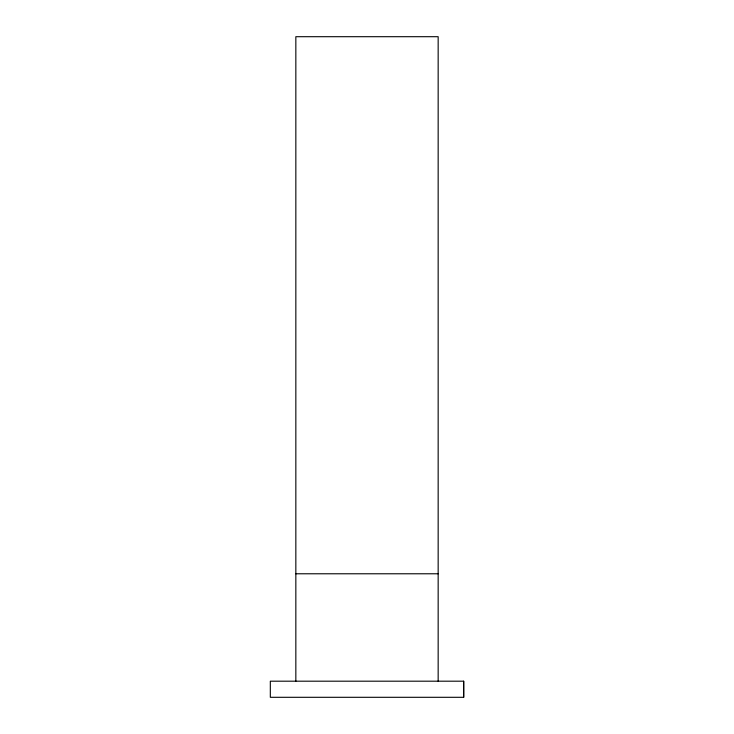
<?xml version="1.0" encoding="UTF-8"?>
<svg xmlns="http://www.w3.org/2000/svg" width="734" height="734" viewBox="0 0 734 734"><rect width="100%" height="100%" fill="white"/><g stroke="black" fill="none" stroke-linecap="round" stroke-linejoin="round"><path stroke-width="1.1" d="M295.839 681.189L295.839 36.7L438.161 36.7L438.161 681.189M463.677 697.3L463.677 681.189L270.323 681.189L270.323 697.3L463.677 697.3L463.677 681.189M295.839 573.777L438.161 573.777"/></g></svg>
